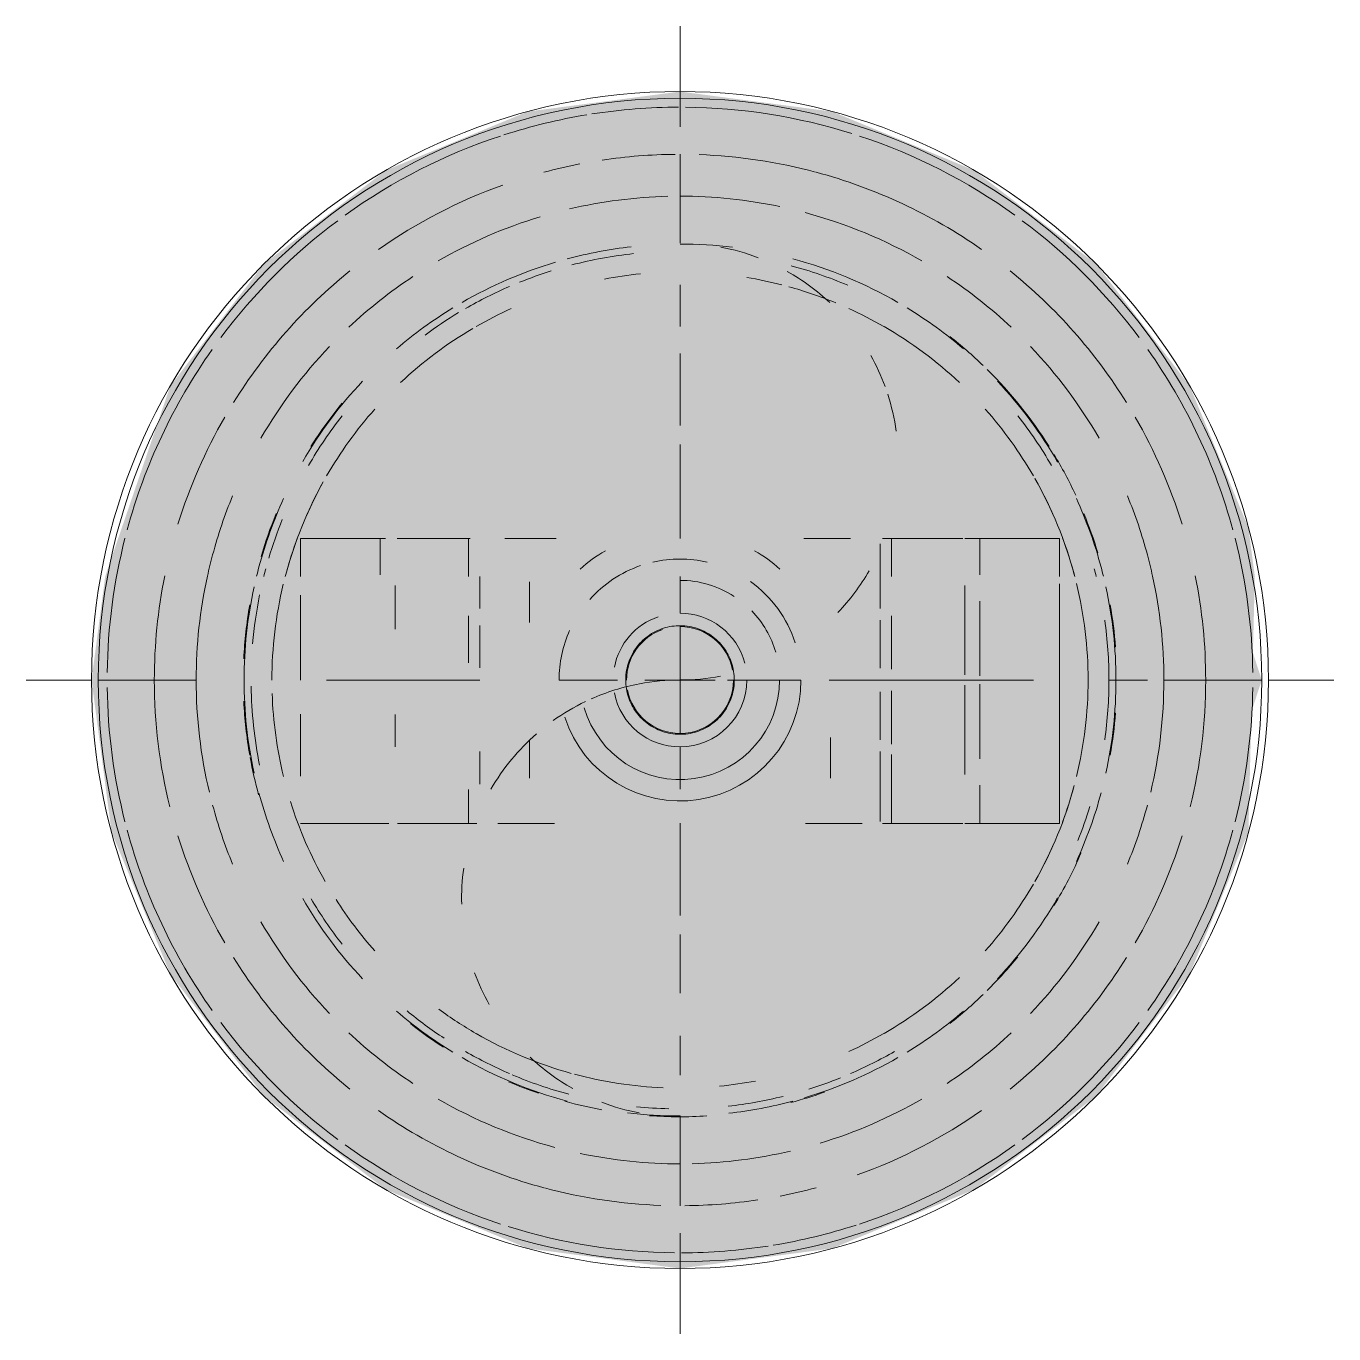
# Model space of a CAD drawing. Header units: millimetres. Extents: x -4000 to 187956, y -58990 to 162485.
# Drawn here: x 116625 to 116675, y 66425.1 to 66475.1 of the extents above; entities that cross this region are included whole.
import ezdxf

# ---------------------------------------------------------------- set-up
doc = ezdxf.new("R2010")
doc.units = ezdxf.units.MM
doc.linetypes.add('Dash 1_16_', pattern=[317.5, 158.75, -158.75])
for name, color, linetype, lineweight in [('F-SPRN', 3, 'Continuous', 9), ('P-PIPE', 3, 'Continuous', 9), ('P-PIPE-CNTR', 3, 'Continuous', 9)]:
    doc.layers.add(name, color=color, linetype=linetype, lineweight=lineweight)

# ---------------------------------------------------------------- blocks, each defined once
blk = doc.blocks.new('Sprinkler_Up - DN20-V703-FFS - TANG 1')
at = {"layer": 'F-SPRN', "transparency": 33554534}
for points in [[(13.519, 0), (22.243, 0), (17.995, 13.074), (6.873, 21.154), (-6.873, 21.154), (-17.995, 13.074), (-22.243, 0), (-3.885, 0.741), (-2.264, 3.958), (-1.255, 3.958), (-0.578, 4.048), (0.578, 4.048), (1.495, 3.958), (1.735, 2.891), (4.626, 0)], [(0, -16.669), (4.314, -16.101), (11.787, -11.787), (16.101, -4.314), (16.101, 4.314), (11.787, 11.787), (8.334, 14.436), (0, 16.669), (-4.314, 16.101), (-11.787, 11.787), (-16.148, 3.958), (-16.101, -4.314), (-11.787, -11.787), (-8.334, -14.436)], [(0, -15.603), (7.802, -13.513), (13.513, -7.802), (15.071, -4.038), (15.071, 4.038), (13.513, 7.802), (7.802, 13.513), (0, 15.603), (-7.802, 13.513), (-11.033, 11.033), (-15.082, 3.958), (-15.071, -4.038), (-11.033, -11.033), (-7.802, -13.513)], [(-10.896, -5.481), (-10.896, 5.405), (-14.512, 5.405), (-14.512, -5.481)], [(-7.656, -5.481), (-7.656, 5.405), (-10.896, 5.405), (-10.896, -5.481)], [(0, -5.481), (0, 5.405), (-7.656, 5.405), (-7.656, -5.481)], [(7.656, -5.481), (7.656, 5.405), (0, 5.405), (0, -5.481)], [(10.896, -5.481), (10.896, 5.405), (7.656, 5.405), (7.656, -5.481)], [(14.512, -5.481), (14.512, 5.405), (10.896, 5.405), (10.896, -5.481)], [(-5.709, 0), (5.709, 0), (2.855, 4.945), (-3.424, 3.958)], [(4.626, 0), (-0.668, 3.958), (-4.626, 0), (0, 0)], [(-1.34, 0), (1.815, 0), (0, 2.558)], [(0, -21.154), (6.873, -21.154), (17.995, -13.074), (22.243, 0), (3.885, -0.741), (1.735, -2.891), (1.156, -3.469), (0.578, -4.048), (-0.578, -4.048), (-1.156, -3.469), (-1.735, -2.891), (-4.626, 0), (-22.243, 0), (-17.995, -13.074), (-6.873, -21.154)], [(2.855, -4.945), (5.709, 0), (-5.709, 0), (-2.855, -4.945)], [(0, -4.626), (4.626, 0), (-4.626, 0)], [(0, -2.558), (1.34, 0), (-1.815, 0)]]:
    blk.add_hatch(color=1, dxfattribs=at).paths.add_polyline_path(points)
at = {"layer": 'F-SPRN', "color": 1}
for p, q in [((-11.465, 5.405), (-14.512, 5.405)), ((-14.512, 5.405), (-11.263, 5.405)), ((-14.512, 5.405), (-14.512, 3.958)), ((-11.465, 5.405), (-11.465, 4.016)), ((-10.817, 5.405), (-8.027, 5.405)), ((-8.084, 5.405), (-10.817, 5.405)), ((-8.084, 5.405), (-8.084, 3.958)), ((-6.7, 5.405), (-4.738, 5.405)), ((4.738, 5.405), (6.522, 5.405)), ((7.656, 5.201), (7.656, 2.729)), ((7.656, 5.201), (7.656, 2.729)), ((7.741, 5.405), (10.817, 5.405)), ((10.817, 5.405), (8.084, 5.405)), ((8.084, 5.405), (8.084, 3.958)), ((10.896, 5.405), (14.512, 5.405)), ((14.512, 5.405), (11.465, 5.405)), ((11.465, 5.405), (11.465, 4.016)), ((14.512, 5.405), (14.512, 3.958)), ((-10.896, 1.94), (-10.896, 3.609)), ((-7.656, 3.958), (-7.656, 2.729)), ((-7.656, 3.958), (-7.656, 2.729)), ((-5.754, 3.753), (-5.754, 2.203)), ((10.896, 3.609), (10.896, 0.202)), ((14.512, 3.675), (14.512, -5.481)), ((-14.512, 3.25), (-14.512, 0)), ((11.465, 3.011), (11.465, 0.158)), ((-8.084, 2.458), (-8.084, 0.66)), ((-7.656, 2.085), (-7.656, 0.466)), ((-7.656, 2.085), (-7.656, 0.466)), ((-0.552, 2.002), (-0.632, 1.979)), ((-0.472, 2.023), (-0.552, 2.002)), ((-0.391, 2.04), (-0.472, 2.023)), ((-0.309, 2.054), (-0.391, 2.04)), ((0.022, 2.077), (-0.061, 2.076)), ((0.105, 2.074), (0.022, 2.077)), ((0.188, 2.069), (0.105, 2.074)), ((0.271, 2.059), (0.188, 2.069)), ((0.353, 2.047), (0.271, 2.059)), ((0.435, 2.031), (0.353, 2.047)), ((0.515, 2.012), (0.435, 2.031)), ((7.656, 2.283), (7.656, 0.451)), ((7.656, 2.283), (7.656, 0.451)), ((8.084, 2.458), (8.084, 0.418)), ((0.753, 1.936), (0.675, 1.964)), ((0.829, 1.904), (0.753, 1.936)), ((-1.736, 1.141), (-1.78, 1.071)), ((1.666, 1.24), (1.615, 1.306)), ((1.714, 1.173), (1.666, 1.24)), ((1.944, 0.732), (1.913, 0.809)), ((1.972, 0.653), (1.944, 0.732)), ((1.996, 0.574), (1.972, 0.653)), ((2.018, 0.494), (1.996, 0.574)), ((-2.077, 0.045), (-2.077, 0)), ((-2.077, 0), (-2.075, -0.083)), ((2.036, 0.413), (2.018, 0.494)), ((2.07, 0.166), (2.062, 0.249)), ((2.075, 0.083), (2.07, 0.166)), ((2.077, 0), (2.075, 0.083)), ((2.077, -0.045), (2.077, 0)), ((-2.075, -0.083), (-2.07, -0.166)), ((2.006, -0.537), (2.026, -0.457)), ((2.026, -0.457), (2.043, -0.375)), ((2.043, -0.375), (2.056, -0.293)), ((2.056, -0.293), (2.066, -0.211)), ((2.066, -0.211), (2.073, -0.128)), ((2.073, -0.128), (2.077, -0.045)), ((7.656, -0.451), (7.656, -2.283)), ((7.656, -0.451), (7.656, -2.283)), ((8.084, -0.418), (8.084, -2.458)), ((10.896, -0.202), (10.896, -3.609)), ((11.465, -0.158), (11.465, -3.011)), ((-1.944, -0.732), (-1.913, -0.809)), ((-1.913, -0.809), (-1.879, -0.885)), ((-1.879, -0.885), (-1.842, -0.959)), ((1.78, -1.071), (1.821, -0.999)), ((1.821, -0.999), (1.86, -0.925)), ((1.86, -0.925), (1.895, -0.85)), ((1.895, -0.85), (1.928, -0.773)), ((1.928, -0.773), (1.957, -0.696)), ((1.957, -0.696), (1.983, -0.617)), ((1.983, -0.617), (2.006, -0.537)), ((-14.512, -1.311), (-14.512, -3.675)), ((-10.896, -2.559), (-10.896, -1.315)), ((-1.76, -1.103), (-1.714, -1.173)), ((-1.714, -1.173), (-1.666, -1.24)), ((-1.666, -1.24), (-1.615, -1.306)), ((-1.615, -1.306), (-1.562, -1.37)), ((-1.562, -1.37), (-1.506, -1.431)), ((-1.506, -1.431), (-1.447, -1.49)), ((-1.447, -1.49), (-1.386, -1.547)), ((1.415, -1.521), (1.474, -1.463)), ((1.474, -1.463), (1.532, -1.403)), ((1.532, -1.403), (1.586, -1.341)), ((1.586, -1.341), (1.639, -1.276)), ((1.639, -1.276), (1.689, -1.21)), ((1.689, -1.21), (1.736, -1.141)), ((1.736, -1.141), (1.78, -1.071)), ((-1.386, -1.547), (-1.323, -1.601)), ((-1.323, -1.601), (-1.258, -1.653)), ((-1.258, -1.653), (-1.191, -1.702)), ((-1.191, -1.702), (-1.122, -1.748)), ((-1.122, -1.748), (-1.051, -1.791)), ((-1.051, -1.791), (-0.979, -1.832)), ((-0.979, -1.832), (-0.905, -1.87)), ((-0.905, -1.87), (-0.829, -1.904)), ((-0.829, -1.904), (-0.753, -1.936)), ((-0.753, -1.936), (-0.675, -1.964)), ((-0.675, -1.964), (-0.596, -1.99)), ((-0.596, -1.99), (-0.515, -2.012)), ((0.552, -2.002), (0.632, -1.979)), ((0.632, -1.979), (0.711, -1.952)), ((0.711, -1.952), (0.788, -1.922)), ((0.788, -1.922), (0.864, -1.889)), ((0.864, -1.889), (0.939, -1.853)), ((0.939, -1.853), (1.013, -1.814)), ((1.013, -1.814), (1.084, -1.772)), ((1.084, -1.772), (1.154, -1.727)), ((1.154, -1.727), (1.222, -1.679)), ((1.222, -1.679), (1.289, -1.629)), ((1.289, -1.629), (1.353, -1.576)), ((1.353, -1.576), (1.415, -1.521)), ((-5.754, -2.331), (-5.754, -3.753)), ((-0.515, -2.012), (-0.435, -2.031)), ((-0.435, -2.031), (-0.353, -2.047)), ((-0.353, -2.047), (-0.271, -2.059)), ((-0.271, -2.059), (-0.188, -2.069)), ((-0.188, -2.069), (-0.105, -2.074)), ((-0.105, -2.074), (-0.022, -2.077)), ((-0.022, -2.077), (0.061, -2.076)), ((0.061, -2.076), (0.144, -2.072)), ((0.144, -2.072), (0.226, -2.065)), ((0.226, -2.065), (0.309, -2.054)), ((0.309, -2.054), (0.391, -2.04)), ((0.391, -2.04), (0.472, -2.023)), ((0.472, -2.023), (0.552, -2.002)), ((5.754, -2.203), (5.754, -3.753)), ((-7.656, -2.729), (-7.656, -3.988)), ((-7.656, -2.729), (-7.656, -3.988)), ((7.656, -2.729), (7.656, -5.408)), ((7.656, -2.729), (7.656, -5.408)), ((8.084, -2.847), (8.084, -5.481)), ((-8.084, -4.189), (-8.084, -5.481)), ((11.465, -4.016), (11.465, -5.481)), ((-11.127, -5.481), (-14.512, -5.481)), ((-14.512, -5.481), (-11.465, -5.481)), ((-10.808, -5.481), (-8.084, -5.481)), ((-7.772, -5.481), (-10.808, -5.481)), ((-6.965, -5.481), (-5.754, -5.481)), ((-4.798, -5.481), (-6.965, -5.481)), ((6.965, -5.481), (4.798, -5.481)), ((5.754, -5.481), (6.965, -5.481)), ((10.808, -5.481), (7.739, -5.481)), ((8.084, -5.481), (10.808, -5.481)), ((14.512, -5.481), (10.896, -5.481)), ((11.465, -5.481), (14.512, -5.481))]:
    blk.add_line(p, q, dxfattribs=at)
at = {"layer": 'F-SPRN', "color": 1, "flags": 128}
for points in [[(-0.061, 2.076), (-0.144, 2.072), (-0.226, 2.065), (-0.309, 2.054)], [(0.675, 1.964), (0.596, 1.99), (0.515, 2.012)], [(-1.415, 1.521), (-1.474, 1.463), (-1.532, 1.403)], [(-1.222, 1.679), (-1.289, 1.629), (-1.353, 1.576), (-1.415, 1.521)], [(-1.013, 1.814), (-1.084, 1.772), (-1.154, 1.727), (-1.222, 1.679)], [(-0.632, 1.979), (-0.711, 1.952), (-0.788, 1.922), (-0.864, 1.889), (-0.939, 1.853), (-1.013, 1.814)], [(1.122, 1.748), (1.051, 1.791), (0.979, 1.832), (0.905, 1.87), (0.829, 1.904)], [(1.323, 1.601), (1.258, 1.653), (1.191, 1.702), (1.122, 1.748)], [(1.506, 1.431), (1.447, 1.49), (1.386, 1.547), (1.323, 1.601)], [(-1.78, 1.071), (-1.821, 0.999), (-1.86, 0.925)], [(-1.639, 1.276), (-1.689, 1.21), (-1.736, 1.141)], [(-1.532, 1.403), (-1.586, 1.341), (-1.639, 1.276)], [(1.615, 1.306), (1.562, 1.37), (1.506, 1.431)], [(1.842, 0.959), (1.803, 1.032), (1.76, 1.103), (1.714, 1.173)], [(-1.957, 0.696), (-1.983, 0.617), (-2.006, 0.537), (-2.026, 0.457), (-2.043, 0.375), (-2.056, 0.293), (-2.066, 0.211), (-2.073, 0.128), (-2.077, 0.045)], [(-1.86, 0.925), (-1.895, 0.85), (-1.928, 0.773), (-1.957, 0.696)], [(1.913, 0.809), (1.879, 0.885), (1.842, 0.959)], [(2.062, 0.249), (2.051, 0.331), (2.036, 0.413)], [(-2.07, -0.166), (-2.062, -0.249), (-2.051, -0.331)], [(-2.051, -0.331), (-2.036, -0.413), (-2.018, -0.494), (-1.996, -0.574), (-1.972, -0.653), (-1.944, -0.732)], [(-1.842, -0.959), (-1.803, -1.032), (-1.76, -1.103)]]:
    blk.add_lwpolyline(points, dxfattribs=at)
at = {"layer": 'F-SPRN', "color": 1}
for radius, start, end in [(22.243, 360, 180), (21.903, 99.348, 107.901), (21.903, 90.145, 98.8503), (21.903, 72.5583, 89.4624), (21.903, 108.2621, 125.7507), (21.903, 54.2493, 71.7379), (21.903, 126.6942, 143.2701), (21.903, 36.7299, 53.3058), (16.669, 96.4143, 105), (16.669, 96.4143, 105), (16.669, 83.0684, 90), (16.669, 83.0684, 90), (16.669, 60, 75), (16.669, 60, 75), (16.669, 106.5995, 120), (16.669, 106.5995, 120), (15.603, 95.5762, 100.6843), (15.603, 95.5762, 100.6843), (15.603, 75.573, 80.5892), (15.603, 75.573, 80.5892), (15.603, 67.5614, 74.5481), (15.603, 67.5614, 74.5481), (16.669, 121.4181, 130.5751), (16.669, 121.4181, 130.5751), (15.603, 114.4363, 119.9813), (15.603, 114.4363, 119.9813), (15.603, 60.0187, 65.5637), (15.603, 60.0187, 65.5637), (16.669, 49.4249, 58.5819), (16.669, 49.4249, 58.5819), (15.603, 46.7922, 60), (15.603, 46.7922, 60), (15.603, 120.5262, 133.2078), (15.603, 120.5262, 133.2078), (21.903, 144.7698, 164.8151), (21.903, 15.1849, 35.2302), (16.669, 136.7213, 149.931), (16.669, 136.7213, 149.931), (16.669, 30, 43.2787), (16.669, 30, 43.2787), (15.603, 138.4214, 150), (15.603, 138.4214, 150), (15.603, 30, 41.5786), (15.603, 30, 41.5786), (15.603, 150.9409, 165), (15.603, 150.9409, 156.3845), (15.603, 23.6155, 29.5646), (15.603, 15, 29.5646), (16.669, 155.3879, 164.9693), (16.669, 155.3879, 164.9693), (16.669, 15, 24.6121), (16.669, 15, 24.6121), (21.903, 165.6773, 179.2615), (15.603, 159.6139, 165), (15.603, 14.7007, 20.3861), (21.903, 0.7385, 14.3227), (5.709, 120, 131.9743), (4.626, 77.001, 102.999), (4.626, 77.001, 102.999), (5.709, 48.0257, 60), (16.669, 165, 166.2392), (16.669, 165, 166.2392), (15.603, 165, 165.2993), (15.603, 165, 165.2993), (4.626, 109.0192, 138.2703), (4.626, 109.0192, 138.2703), (15.603, 14.7007, 15), (16.669, 13.7608, 15), (16.669, 13.7608, 15), (16.669, 167.6802, 180), (16.669, 167.6802, 180), (15.603, 166.4265, 180), (15.603, 166.4265, 180), (3.81, 57.0577, 90), (4.626, 17.9592, 54.3832), (4.626, 17.9592, 54.3832), (15.603, 360, 13.6618), (15.603, 0, 13.6618), (16.669, 360, 12.3198), (16.669, 0, 12.3198), (2.558, 14.5599, 90), (2.558, 14.5599, 90), (3.81, 16.1605, 43.8358), (2.558, 109.0192, 168.8278), (2.558, 109.0192, 168.8278), (2.044, 10.4703, 90), (4.626, 155.7832, 180), (4.626, 155.7832, 180), (2.044, 109.0192, 180), (22.243, 180, 360), (21.903, 180.7385, 194.3227), (16.669, 180, 192.3198), (16.669, 180, 192.3198), (4.626, 197.9592, 0), (4.626, 197.9592, 360), (3.81, 196.1605, 360), (2.558, 191.1677, 270), (2.558, 191.1677, 270), (2.044, 190.4703, 270), (2.044, 270, 0), (2.558, 270, 0), (2.558, 270, 360), (15.603, 346.3382, 360), (15.603, 346.3382, 360), (16.669, 347.6802, 360), (16.669, 347.6802, 360), (21.903, 345.6773, 359.2615), (15.603, 181.9082, 193.6618), (15.603, 181.9082, 193.6618), (16.669, 195.0307, 204.6121), (16.669, 195.0307, 204.6121), (15.603, 330.4354, 345), (15.603, 339.6139, 345), (16.669, 335.3879, 345), (16.669, 335.3879, 345), (15.603, 197.3339, 209.5646), (15.603, 197.3339, 209.5646), (21.903, 195.1849, 215.2302), (21.903, 324.7698, 344.8151), (15.603, 330.4354, 336.3845), (15.603, 318.4214, 330), (15.603, 318.4214, 330), (16.669, 210.069, 223.2787), (16.669, 210.069, 223.2787), (15.603, 212.5472, 221.5786), (15.603, 212.5472, 221.5786), (16.669, 316.7213, 330), (16.669, 316.7213, 330), (15.603, 300, 313.2078), (15.603, 300, 313.2078), (16.669, 229.4249, 238.5819), (16.669, 229.4249, 238.5819), (15.603, 233.795, 240), (15.603, 233.795, 240), (16.669, 301.4181, 310.5751), (16.669, 301.4181, 310.5751), (21.903, 216.7299, 233.3058), (21.903, 306.6942, 323.2701), (15.603, 240.0187, 254.5481), (15.603, 240.0187, 254.5481), (15.603, 294.4363, 299.9813), (15.603, 294.4363, 299.9813), (16.669, 240, 255), (16.669, 240, 255), (16.669, 286.5995, 300), (16.669, 286.5995, 300), (15.603, 255, 267.64), (15.603, 255, 267.64), (15.603, 275.5762, 280.6843), (15.603, 275.5762, 280.6843), (16.669, 276.4143, 285), (16.669, 276.4143, 285), (16.669, 263.0684, 270), (16.669, 263.0684, 270), (21.903, 234.2493, 251.7379), (21.903, 288.2621, 305.7507), (21.903, 252.5583, 269.4624), (21.903, 279.348, 287.901), (21.903, 270.145, 278.8503)]:
    blk.add_arc((0, 0), radius, start, end, dxfattribs=at)
blk = doc.blocks.new('Steel_Transition_Threaded_HoaPhat - Standard-V956-FFS - TANG 1')
at = {"layer": 'P-PIPE', "lineweight": 13, "transparency": 33554534}
h = blk.add_hatch(color=1, dxfattribs=at)
h.paths.add_polyline_path([(49550.002, 66427.587), (49555.825, 66428.354), (49561.252, 66430.602), (49565.912, 66434.177), (49569.487, 66438.837), (49571.735, 66444.264), (49571.981, 66454.045), (49571.735, 66455.911), (49569.487, 66461.337), (49565.912, 66465.997), (49561.252, 66469.573), (49555.825, 66471.821), (49550.002, 66472.587), (49544.178, 66471.821), (49538.752, 66469.573), (49534.092, 66465.997), (49530.516, 66461.337), (49528.023, 66454.045), (49527.502, 66450.087), (49528.268, 66444.264), (49530.516, 66438.837), (49534.092, 66434.177), (49538.752, 66430.602), (49544.178, 66428.354)])
h.paths.add_polyline_path([(49550.002, 66429.987), (49544.799, 66430.672), (49539.952, 66432.68), (49535.789, 66435.874), (49532.595, 66440.037), (49530.587, 66444.885), (49530.423, 66454.045), (49530.587, 66455.29), (49532.595, 66460.137), (49535.789, 66464.3), (49539.952, 66467.494), (49544.799, 66469.502), (49550.002, 66470.187), (49555.204, 66469.502), (49560.052, 66467.494), (49564.214, 66464.3), (49567.409, 66460.137), (49569.581, 66454.045), (49570.102, 66450.087), (49569.417, 66444.885), (49567.409, 66440.037), (49564.214, 66435.874), (49560.052, 66432.68), (49555.204, 66430.672)])
for points in [[(49570.102, 66450.087), (49569.417, 66455.29), (49567.409, 66460.137), (49564.214, 66464.3), (49560.052, 66467.494), (49555.204, 66469.502), (49550.002, 66470.187), (49544.799, 66469.502), (49539.952, 66467.494), (49535.789, 66464.3), (49532.595, 66460.137), (49530.423, 66454.045), (49529.902, 66450.087), (49533.602, 66450.087), (49535.799, 66458.287), (49541.802, 66464.29), (49550.002, 66466.487), (49558.202, 66464.29), (49564.204, 66458.287), (49566.402, 66450.087)], [(49550.002, 66431.587), (49554.79, 66432.218), (49559.252, 66434.066), (49563.083, 66437.006), (49566.023, 66440.837), (49567.871, 66445.299), (49567.981, 66454.045), (49567.871, 66454.875), (49566.023, 66459.337), (49563.083, 66463.169), (49559.252, 66466.109), (49554.79, 66467.957), (49550.002, 66468.587), (49545.213, 66467.957), (49540.752, 66466.109), (49536.92, 66463.169), (49533.98, 66459.337), (49532.023, 66454.045), (49531.502, 66450.087), (49532.132, 66445.299), (49533.98, 66440.837), (49536.92, 66437.006), (49540.752, 66434.066), (49545.213, 66432.218)], [(49550.002, 66429.987), (49555.204, 66430.672), (49560.052, 66432.68), (49564.214, 66435.874), (49567.409, 66440.037), (49569.417, 66444.885), (49570.102, 66450.087), (49566.402, 66450.087), (49564.204, 66441.887), (49558.202, 66435.885), (49550.002, 66433.687), (49541.802, 66435.885), (49535.799, 66441.887), (49533.602, 66450.087), (49529.902, 66450.087), (49530.587, 66444.885), (49532.595, 66440.037), (49535.789, 66435.874), (49539.952, 66432.68), (49544.799, 66430.672)]]:
    blk.add_hatch(color=1, dxfattribs=at).paths.add_polyline_path(points)
at = {"layer": 'P-PIPE', "color": 20, "lineweight": 13}
for radius, start, end in [(22.5, 0, 180), (22.5, 0, 180), (20.1, 90.5246, 98.5089), (20.1, 75.0607, 87.9279), (20.1, 100.9975, 105), (20.1, 54.9957, 75), (20.1, 109.6859, 125.0043), (18.5, 91.4353, 103.2046), (18.5, 91.4353, 103.2046), (18.5, 78.0986, 90), (18.5, 78.0986, 90), (18.5, 106.819, 120), (18.5, 106.819, 120), (18.5, 60, 75), (18.5, 60, 75), (16.4, 96.2132, 104.6042), (20.1, 128.8856, 148.1553), (18.5, 123.4976, 133.2041), (18.5, 123.4976, 133.2041), (16.4, 107.4657, 111.9681), (16.4, 66.9681, 75), (18.5, 46.7959, 56.5024), (18.5, 46.7959, 56.5024), (20.1, 31.8447, 51.1144), (16.4, 113.4045, 120), (16.4, 121.0738, 126.4537), (18.5, 136.4297, 150), (18.5, 136.4297, 150), (18.5, 30, 43.5703), (18.5, 30, 43.5703), (20.1, 150, 162.7449), (16.4, 141.9681, 150), (16.4, 30, 38.0319), (20.1, 17.2551, 30), (18.5, 157.6232, 165), (18.5, 157.6232, 165), (18.5, 15, 22.3768), (18.5, 15, 22.3768), (16.4, 158.0319, 163.506), (18.5, 165, 167.6014), (18.5, 165, 167.6014), (18.5, 12.3986, 15), (18.5, 12.3986, 15), (20.1, 168.5883, 180), (18.5, 167.6014, 180), (18.5, 167.6014, 180), (16.4, 165, 166.0137), (16.4, 13.9863, 15), (18.5, 0, 12.3986), (18.5, 0, 12.3986), (20.1, 0, 11.4117), (16.4, 168.5467, 175.1607), (16.4, 0, 8.0319), (22.5, 180, 0), (22.5, 180, 0), (20.1, 180, 193.9501), (18.5, 180, 193.4061), (18.5, 180, 193.4061), (16.4, 351.9681, 0), (18.5, 346.5939, 0), (18.5, 346.5939, 0), (20.1, 346.0499, 0), (16.4, 180.8106, 191.4533), (18.5, 195, 202.3768), (18.5, 195, 202.3768), (16.4, 338.0319, 342.8691), (18.5, 337.6232, 345), (18.5, 337.6232, 345), (20.1, 197.2551, 210), (20.1, 330, 342.7449), (16.4, 210.6635, 218.0319), (18.5, 210, 223.5703), (18.5, 210, 223.5703), (18.5, 316.4297, 330), (18.5, 316.4297, 330), (20.1, 211.8447, 231.1144), (20.1, 308.8856, 328.1553), (16.4, 230.4733, 236.6389), (18.5, 226.7959, 236.5024), (18.5, 226.7959, 236.5024), (18.5, 303.4976, 313.2041), (18.5, 303.4976, 313.2041), (16.4, 240, 246.5955), (16.4, 293.4045, 300), (16.4, 246.9681, 255), (16.4, 287.4657, 291.9681), (18.5, 240, 255), (18.5, 240, 255), (16.4, 276.4537, 283.9063), (18.5, 286.819, 300), (18.5, 286.819, 300), (20.1, 234.9957, 255), (16.4, 264.1652, 268.506), (20.1, 289.6859, 305.0043), (18.5, 271.4353, 283.2046), (18.5, 271.4353, 283.2046), (18.5, 258.0986, 270), (18.5, 258.0986, 270), (20.1, 255.0607, 267.9279), (20.1, 280.9975, 285), (20.1, 270.5246, 278.5089)]:
    blk.add_arc((49550.002, 66450.087), radius, start, end, dxfattribs=at)

msp = doc.modelspace()

# ---------------------------------------------------------------- hatches: boundary and pattern name
at = {"layer": 'P-PIPE', "transparency": 33554534}
for points in [[(116641.651, 66435.624), (116642.77, 66437.562), (116641.651, 66441.737), (116642.77, 66445.912), (116645.827, 66448.969), (116657.233, 66454.262), (116658.352, 66458.438), (116657.233, 66462.613), (116655.906, 66464.342), (116650.002, 66466.788), (116641.651, 66464.55), (116635.539, 66458.438), (116633.301, 66450.087), (116635.539, 66441.737), (116638.193, 66438.278)], [(116650.002, 66433.387), (116658.352, 66435.624), (116661.811, 66438.278), (116666.133, 66445.765), (116666.133, 66454.41), (116661.811, 66461.896), (116658.352, 66464.55), (116650.002, 66466.788), (116645.679, 66466.219), (116638.193, 66461.896), (116633.87, 66454.045), (116633.87, 66445.765), (116638.193, 66438.278), (116641.651, 66435.624)]]:
    msp.add_hatch(color=1, dxfattribs=at).paths.add_polyline_path(points)

# ---------------------------------------------------------------- linework, layer by layer
at = {"layer": 'P-PIPE', "color": 1}
for centre, radius, start, end in [((116650.002, 66458.438), 8.35, 69.0027, 79.2369), ((116650.002, 66458.438), 8.35, 46.6998, 60.5692), ((116650.002, 66450.087), 16.701, 46.0317, 51.8726), ((116650.002, 66458.438), 8.35, 20.1285, 29.0413), ((116650.002, 66450.087), 16.701, 32.3031, 45.2846), ((116650.002, 66458.438), 8.35, 8.0385, 17.9918), ((116650.002, 66450.087), 16.701, 140.6908, 147.6969), ((116650.002, 66450.087), 16.7, 25.0364, 31.0974), ((116650.002, 66450.087), 16.701, 157.579, 163.5812), ((116650.002, 66450.087), 16.701, 16.9375, 22.421), ((116650.002, 66458.438), 8.35, 316.3183, 330), ((116650.002, 66450.087), 16.701, 170.1108, 177.203), ((116650.002, 66450.087), 16.7, 4.3093, 9.8892), ((116650.002, 66441.737), 8.35, 90, 100.6842), ((116650.002, 66458.438), 8.35, 270, 280.6842), ((116650.002, 66441.737), 8.35, 100.6842, 114.0387), ((116650.002, 66450.087), 16.701, 182.797, 189.8892), ((116650.002, 66441.737), 8.35, 115.6806, 125.5287), ((116650.002, 66450.087), 16.7, 350.1108, 355.6907), ((116650.002, 66441.737), 8.35, 131.0366, 150), ((116650.002, 66450.087), 16.701, 190.2154, 195.2487), ((116650.002, 66450.087), 16.7, 328.9026, 336.686), ((116650.002, 66441.737), 8.35, 172.0327, 181.5407), ((116650.002, 66450.087), 16.7, 314.7154, 320.6908), ((116650.002, 66441.737), 8.35, 199.9004, 209.0413), ((116650.002, 66450.087), 16.7, 308.1274, 313.9683), ((116650.002, 66450.087), 16.7, 231.8726, 237.203), ((116650.002, 66441.737), 8.35, 226.6998, 240.5692), ((116650.002, 66450.087), 16.701, 246.8976, 251.0986), ((116650.002, 66450.087), 16.7, 284.6882, 289.3082), ((116650.002, 66450.087), 16.7, 254.7154, 259.6727), ((116650.002, 66441.737), 8.35, 249.0027, 259.2369), ((116650.002, 66450.087), 16.7, 266.0042, 273.5288)]:
    msp.add_arc(centre, radius, start, end, dxfattribs=at)
at = {"layer": 'P-PIPE-CNTR', "color": 1, "linetype": 'Dash 1_16_'}
for p, q in [((116650.002, 66472.587), (116650.002, 66475.087)), ((116650.002, 66471.241), (116650.002, 66472.587)), ((116650.002, 66468.587), (116650.002, 66470.187)), ((116650.002, 66466.788), (116650.002, 66468.587)), ((116650.002, 66463.6), (116650.002, 66465.192)), ((116650.002, 66459.812), (116650.002, 66462.573)), ((116650.002, 66455.492), (116650.002, 66459.096)), ((116650.002, 66452.645), (116650.002, 66454.045)), ((116650.002, 66450.087), (116650.002, 66452.141)), ((116625.002, 66450.087), (116627.502, 66450.087)), ((116627.759, 66450.087), (116631.502, 66450.087)), ((116636.483, 66450.087), (116642.345, 66450.087)), ((116645.376, 66450.087), (116647.614, 66450.087)), ((116648.662, 66450.087), (116650.002, 66450.087)), ((116650.002, 66448.033), (116650.002, 66450.087)), ((116650.002, 66450.087), (116651.342, 66450.087)), ((116651.817, 66450.087), (116654.628, 66450.087)), ((116655.711, 66450.087), (116663.521, 66450.087)), ((116666.402, 66450.087), (116667.871, 66450.087)), ((116668.502, 66450.087), (116672.244, 66450.087)), ((116672.502, 66450.087), (116675.002, 66450.087)), ((116650.002, 66445.907), (116650.002, 66447.529)), ((116650.002, 66441.079), (116650.002, 66444.607)), ((116650.002, 66438.115), (116650.002, 66440.362)), ((116650.002, 66434.983), (116650.002, 66436.477)), ((116650.002, 66431.587), (116650.002, 66433.419)), ((116650.002, 66429.987), (116650.002, 66431.587)), ((116650.002, 66427.587), (116650.002, 66428.933)), ((116650.002, 66425.087), (116650.002, 66427.587))]:
    msp.add_line(p, q, dxfattribs=at)

# ---------------------------------------------------------------- block references
at = {"layer": 'F-SPRN', "color": 1}
msp.add_blockref('Sprinkler_Up - DN20-V703-FFS - TANG 1', (116650.002, 66450.087), dxfattribs=at)
at = {"layer": 'P-PIPE', "color": 20, "lineweight": 13}
msp.add_blockref('Steel_Transition_Threaded_HoaPhat - Standard-V956-FFS - TANG 1', (67100, 0), dxfattribs=at)

doc.saveas('drawing.dxf')
